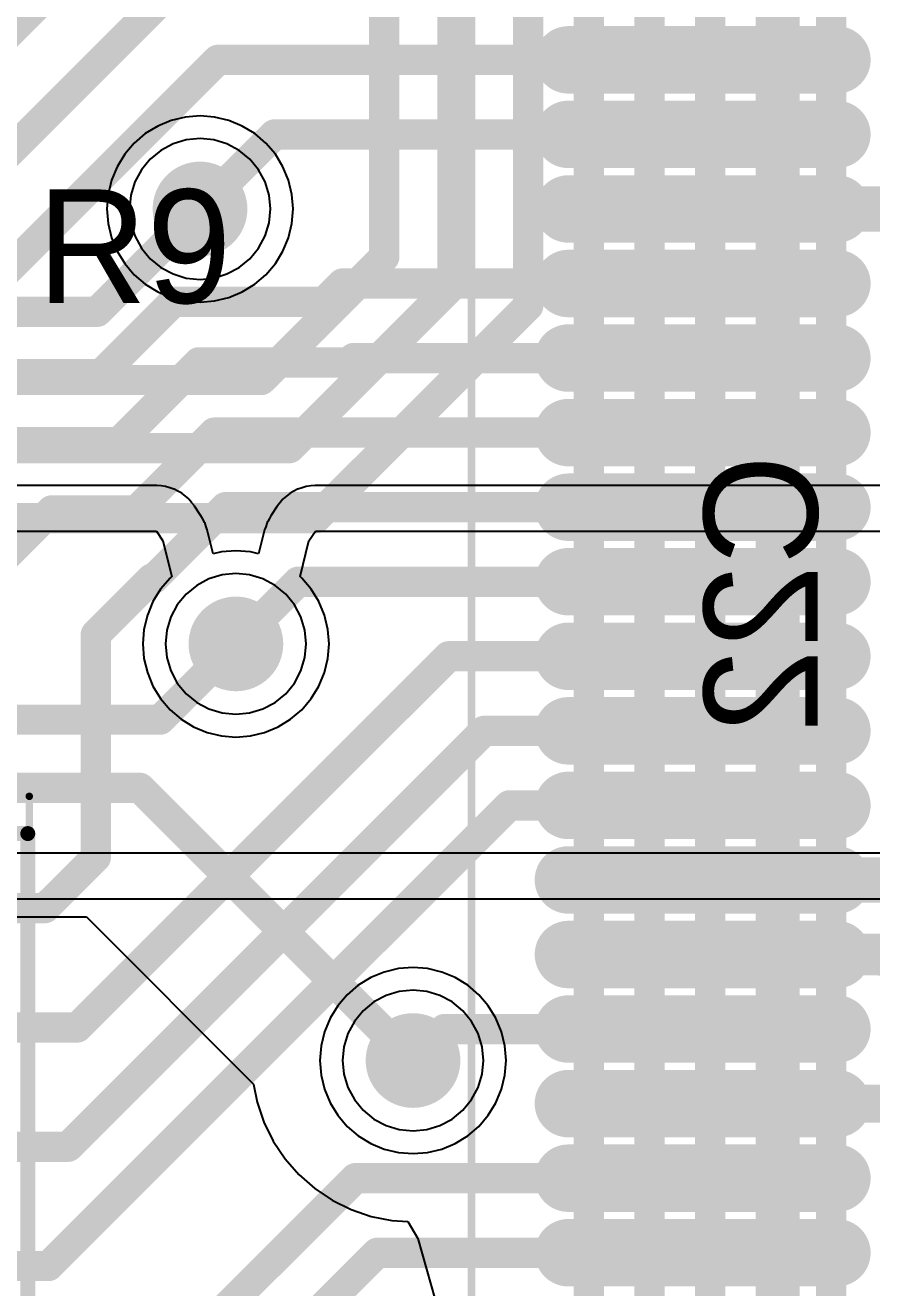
# Model space of a CAD drawing. Header units: millimetres. Extents: x 5.97 to 14.78, y 3.86 to 11.35.
# Drawn here: x 10.3439 to 10.5673, y 6.655 to 6.9883 of the extents above; entities that cross this region are included whole.
import ezdxf

# ---------------------------------------------------------------- set-up
doc = ezdxf.new("R2010")
doc.units = ezdxf.units.MM
doc.header["$MEASUREMENT"] = 0
for name, color, linetype in [('BottomLayer', 5, 'Continuous'), ('BottomOverlay', 54, 'Continuous'), ('Mechanical13', 56, 'Continuous'), ('Mechanical15', 56, 'Continuous'), ('MidLayer1', 16, 'Continuous'), ('MidLayer2', 76, 'Continuous'), ('MultiLayer', 9, 'Continuous'), ('TopLayer', 1, 'Continuous'), ('TopOverlay', 2, 'Continuous'), ('TopPaste', 8, 'Continuous'), ('TopSolder', 216, 'Continuous')]:
    doc.layers.add(name, color=color, linetype=linetype)

# ---------------------------------------------------------------- blocks, each defined once
blk = doc.blocks.new('TQG144_M_139')
at = {"layer": 'Mechanical13', "const_width": 0.00394}
blk.add_lwpolyline([(0.3937, 0.3937), (0.3937, -0.3937)], dxfattribs=at)
at = {"layer": 'Mechanical15', "const_width": 0.00197}
blk.add_lwpolyline([(0.47835, 0.47835), (0.47835, -0.47835)], dxfattribs=at)
at = {"layer": 'TopLayer', "const_width": 0.01181}
for points in [[(0.38189, 0.26575), (0.45276, 0.26575)], [(0.38189, 0.24606), (0.45276, 0.24606)], [(0.38189, 0.22638), (0.45276, 0.22638)], [(0.38189, 0.20669), (0.45276, 0.20669)], [(0.38189, 0.18701), (0.45276, 0.18701)], [(0.38189, 0.16732), (0.45276, 0.16732)], [(0.38189, 0.14764), (0.45276, 0.14764)], [(0.38189, 0.12795), (0.45276, 0.12795)], [(0.38189, 0.10827), (0.45276, 0.10827)], [(0.38189, 0.08858), (0.45276, 0.08858)], [(0.38189, 0.0689), (0.45276, 0.0689)], [(0.38189, 0.04921), (0.45276, 0.04921)], [(0.38189, 0.02953), (0.45276, 0.02953)], [(0.38189, 0.00984), (0.45276, 0.00984)], [(0.38189, -0.00984), (0.45276, -0.00984)], [(0.38189, -0.02953), (0.45276, -0.02953)], [(0.38189, -0.04921), (0.45276, -0.04921)]]:
    blk.add_lwpolyline(points, dxfattribs=at)
at = {"layer": 'TopLayer', "const_width": 0.00591}
for points in [[(0.37894, 0.26575, 1), (0.38484, 0.26575, 1)], [(0.4498, 0.26575, 1), (0.45571, 0.26575, 1)], [(0.37894, 0.24606, 1), (0.38484, 0.24606, 1)], [(0.4498, 0.24606, 1), (0.45571, 0.24606, 1)], [(0.37894, 0.22638, 1), (0.38484, 0.22638, 1)], [(0.4498, 0.22638, 1), (0.45571, 0.22638, 1)], [(0.37894, 0.20669, 1), (0.38484, 0.20669, 1)], [(0.4498, 0.20669, 1), (0.45571, 0.20669, 1)], [(0.37894, 0.18701, 1), (0.38484, 0.18701, 1)], [(0.4498, 0.18701, 1), (0.45571, 0.18701, 1)], [(0.37894, 0.16732, 1), (0.38484, 0.16732, 1)], [(0.4498, 0.16732, 1), (0.45571, 0.16732, 1)], [(0.37894, 0.14764, 1), (0.38484, 0.14764, 1)], [(0.4498, 0.14764, 1), (0.45571, 0.14764, 1)], [(0.37894, 0.12795, 1), (0.38484, 0.12795, 1)], [(0.4498, 0.12795, 1), (0.45571, 0.12795, 1)], [(0.37894, 0.10827, 1), (0.38484, 0.10827, 1)], [(0.4498, 0.10827, 1), (0.45571, 0.10827, 1)], [(0.37894, 0.08858, 1), (0.38484, 0.08858, 1)], [(0.4498, 0.08858, 1), (0.45571, 0.08858, 1)], [(0.37894, 0.0689, 1), (0.38484, 0.0689, 1)], [(0.4498, 0.0689, 1), (0.45571, 0.0689, 1)], [(0.37894, 0.04921, 1), (0.38484, 0.04921, 1)], [(0.4498, 0.04921, 1), (0.45571, 0.04921, 1)], [(0.37894, 0.02953, 1), (0.38484, 0.02953, 1)], [(0.4498, 0.02953, 1), (0.45571, 0.02953, 1)], [(0.37894, 0.00984, 1), (0.38484, 0.00984, 1)], [(0.4498, 0.00984, 1), (0.45571, 0.00984, 1)], [(0.37894, -0.00984, 1), (0.38484, -0.00984, 1)], [(0.4498, -0.00984, 1), (0.45571, -0.00984, 1)], [(0.37894, -0.02953, 1), (0.38484, -0.02953, 1)], [(0.4498, -0.02953, 1), (0.45571, -0.02953, 1)], [(0.37894, -0.04921, 1), (0.38484, -0.04921, 1)], [(0.4498, -0.04921, 1), (0.45571, -0.04921, 1)]]:
    blk.add_lwpolyline(points, format="xyb", close=True, dxfattribs=at)
at = {"layer": 'TopPaste', "const_width": 0.01781}
for points in [[(0.38189, 0.26575), (0.45276, 0.26575)], [(0.38189, 0.24606), (0.45276, 0.24606)], [(0.38189, 0.22638), (0.45276, 0.22638)], [(0.38189, 0.20669), (0.45276, 0.20669)], [(0.38189, 0.18701), (0.45276, 0.18701)], [(0.38189, 0.16732), (0.45276, 0.16732)], [(0.38189, 0.14764), (0.45276, 0.14764)], [(0.38189, 0.12795), (0.45276, 0.12795)], [(0.38189, 0.10827), (0.45276, 0.10827)], [(0.38189, 0.08858), (0.45276, 0.08858)], [(0.38189, 0.0689), (0.45276, 0.0689)], [(0.38189, 0.04921), (0.45276, 0.04921)], [(0.38189, 0.02953), (0.45276, 0.02953)], [(0.38189, 0.00984), (0.45276, 0.00984)], [(0.38189, -0.00984), (0.45276, -0.00984)], [(0.38189, -0.02953), (0.45276, -0.02953)], [(0.38189, -0.04921), (0.45276, -0.04921)]]:
    blk.add_lwpolyline(points, dxfattribs=at)
at = {"layer": 'TopPaste', "const_width": 0.00891}
for points in [[(0.37744, 0.26575, 1), (0.38634, 0.26575, 1)], [(0.4483, 0.26575, 1), (0.45721, 0.26575, 1)], [(0.37744, 0.24606, 1), (0.38634, 0.24606, 1)], [(0.4483, 0.24606, 1), (0.45721, 0.24606, 1)], [(0.37744, 0.22638, 1), (0.38634, 0.22638, 1)], [(0.4483, 0.22638, 1), (0.45721, 0.22638, 1)], [(0.37744, 0.20669, 1), (0.38634, 0.20669, 1)], [(0.4483, 0.20669, 1), (0.45721, 0.20669, 1)], [(0.37744, 0.18701, 1), (0.38634, 0.18701, 1)], [(0.4483, 0.18701, 1), (0.45721, 0.18701, 1)], [(0.37744, 0.16732, 1), (0.38634, 0.16732, 1)], [(0.4483, 0.16732, 1), (0.45721, 0.16732, 1)], [(0.37744, 0.14764, 1), (0.38634, 0.14764, 1)], [(0.4483, 0.14764, 1), (0.45721, 0.14764, 1)], [(0.37744, 0.12795, 1), (0.38634, 0.12795, 1)], [(0.4483, 0.12795, 1), (0.45721, 0.12795, 1)], [(0.37744, 0.10827, 1), (0.38634, 0.10827, 1)], [(0.4483, 0.10827, 1), (0.45721, 0.10827, 1)], [(0.37744, 0.08858, 1), (0.38634, 0.08858, 1)], [(0.4483, 0.08858, 1), (0.45721, 0.08858, 1)], [(0.37744, 0.0689, 1), (0.38634, 0.0689, 1)], [(0.4483, 0.0689, 1), (0.45721, 0.0689, 1)], [(0.37744, 0.04921, 1), (0.38634, 0.04921, 1)], [(0.4483, 0.04921, 1), (0.45721, 0.04921, 1)], [(0.37744, 0.02953, 1), (0.38634, 0.02953, 1)], [(0.4483, 0.02953, 1), (0.45721, 0.02953, 1)], [(0.37744, 0.00984, 1), (0.38634, 0.00984, 1)], [(0.4483, 0.00984, 1), (0.45721, 0.00984, 1)], [(0.37744, -0.00984, 1), (0.38634, -0.00984, 1)], [(0.4483, -0.00984, 1), (0.45721, -0.00984, 1)], [(0.37744, -0.02953, 1), (0.38634, -0.02953, 1)], [(0.4483, -0.02953, 1), (0.45721, -0.02953, 1)], [(0.37744, -0.04921, 1), (0.38634, -0.04921, 1)], [(0.4483, -0.04921, 1), (0.45721, -0.04921, 1)]]:
    blk.add_lwpolyline(points, format="xyb", close=True, dxfattribs=at)
at = {"layer": 'TopSolder', "const_width": 0.01681}
for points in [[(0.38189, 0.26575), (0.45276, 0.26575)], [(0.38189, 0.24606), (0.45276, 0.24606)], [(0.38189, 0.22638), (0.45276, 0.22638)], [(0.38189, 0.20669), (0.45276, 0.20669)], [(0.38189, 0.18701), (0.45276, 0.18701)], [(0.38189, 0.16732), (0.45276, 0.16732)], [(0.38189, 0.14764), (0.45276, 0.14764)], [(0.38189, 0.12795), (0.45276, 0.12795)], [(0.38189, 0.10827), (0.45276, 0.10827)], [(0.38189, 0.08858), (0.45276, 0.08858)], [(0.38189, 0.0689), (0.45276, 0.0689)], [(0.38189, 0.04921), (0.45276, 0.04921)], [(0.38189, 0.02953), (0.45276, 0.02953)], [(0.38189, 0.00984), (0.45276, 0.00984)], [(0.38189, -0.00984), (0.45276, -0.00984)], [(0.38189, -0.02953), (0.45276, -0.02953)], [(0.38189, -0.04921), (0.45276, -0.04921)]]:
    blk.add_lwpolyline(points, dxfattribs=at)
at = {"layer": 'TopSolder', "const_width": 0.00841}
for points in [[(0.37769, 0.26575, 1), (0.38609, 0.26575, 1)], [(0.44855, 0.26575, 1), (0.45696, 0.26575, 1)], [(0.37769, 0.24606, 1), (0.38609, 0.24606, 1)], [(0.44855, 0.24606, 1), (0.45696, 0.24606, 1)], [(0.37769, 0.22638, 1), (0.38609, 0.22638, 1)], [(0.44855, 0.22638, 1), (0.45696, 0.22638, 1)], [(0.37769, 0.20669, 1), (0.38609, 0.20669, 1)], [(0.44855, 0.20669, 1), (0.45696, 0.20669, 1)], [(0.37769, 0.18701, 1), (0.38609, 0.18701, 1)], [(0.44855, 0.18701, 1), (0.45696, 0.18701, 1)], [(0.37769, 0.16732, 1), (0.38609, 0.16732, 1)], [(0.44855, 0.16732, 1), (0.45696, 0.16732, 1)], [(0.37769, 0.14764, 1), (0.38609, 0.14764, 1)], [(0.44855, 0.14764, 1), (0.45696, 0.14764, 1)], [(0.37769, 0.12795, 1), (0.38609, 0.12795, 1)], [(0.44855, 0.12795, 1), (0.45696, 0.12795, 1)], [(0.37769, 0.10827, 1), (0.38609, 0.10827, 1)], [(0.44855, 0.10827, 1), (0.45696, 0.10827, 1)], [(0.37769, 0.08858, 1), (0.38609, 0.08858, 1)], [(0.44855, 0.08858, 1), (0.45696, 0.08858, 1)], [(0.37769, 0.0689, 1), (0.38609, 0.0689, 1)], [(0.44855, 0.0689, 1), (0.45696, 0.0689, 1)], [(0.37769, 0.04921, 1), (0.38609, 0.04921, 1)], [(0.44855, 0.04921, 1), (0.45696, 0.04921, 1)], [(0.37769, 0.02953, 1), (0.38609, 0.02953, 1)], [(0.44855, 0.02953, 1), (0.45696, 0.02953, 1)], [(0.37769, 0.00984, 1), (0.38609, 0.00984, 1)], [(0.44855, 0.00984, 1), (0.45696, 0.00984, 1)], [(0.37769, -0.00984, 1), (0.38609, -0.00984, 1)], [(0.44855, -0.00984, 1), (0.45696, -0.00984, 1)], [(0.37769, -0.02953, 1), (0.38609, -0.02953, 1)], [(0.44855, -0.02953, 1), (0.45696, -0.02953, 1)], [(0.37769, -0.04921, 1), (0.38609, -0.04921, 1)], [(0.44855, -0.04921, 1), (0.45696, -0.04921, 1)]]:
    blk.add_lwpolyline(points, format="xyb", close=True, dxfattribs=at)
blk = doc.blocks.new('0603R_8CV_157')
at = {"layer": 'Mechanical13', "const_width": 0.00394}
for points in [[(-0.03346, 0.12992), (-0.03346, 0.12303)], [(0.03346, 0.12992), (-0.03346, 0.12992)], [(0.03346, 0.12992), (0.03346, 0.12303)], [(-0.03346, 0.09744), (-0.03346, 0.09154)], [(0.03346, 0.09744), (0.03346, 0.09154)], [(-0.03346, 0.06594), (-0.03346, 0.06004)], [(0.03346, 0.06594), (0.03346, 0.06004)], [(-0.03346, 0.03445), (-0.03346, 0.02854)], [(0.03346, 0.03445), (0.03346, 0.02854)], [(-0.03346, 0.00295), (-0.03346, -0.00295)], [(0.03346, 0.00295), (0.03346, -0.00295)], [(-0.03346, -0.02854), (-0.03346, -0.03445)], [(0.03346, -0.02854), (0.03346, -0.03445)], [(-0.03346, -0.06004), (-0.03346, -0.06594)], [(0.03346, -0.06004), (0.03346, -0.06594)], [(-0.03346, -0.09154), (-0.03346, -0.09744)], [(0.03346, -0.09154), (0.03346, -0.09744)], [(-0.03346, -0.12303), (-0.03346, -0.12992)], [(0.03346, -0.12303), (0.03346, -0.12992)], [(0.03346, -0.12992), (-0.03346, -0.12992)]]:
    blk.add_lwpolyline(points, dxfattribs=at)
at = {"layer": 'Mechanical13', "const_width": 0.00197}
for points in [[(-0.03445, 0.12992, 1), (-0.03248, 0.12992, 1)], [(-0.03445, 0.12992, 1), (-0.03248, 0.12992, 1)], [(0.03248, 0.12992, 1), (0.03445, 0.12992, 1)], [(0.03248, 0.12992, 1), (0.03445, 0.12992, 1)], [(-0.03445, 0.12303, 1), (-0.03248, 0.12303, 1)], [(-0.03445, 0.12303, 1), (-0.03248, 0.12303, 1)], [(0.03248, 0.12303, 1), (0.03445, 0.12303, 1)], [(0.03248, 0.12303, 1), (0.03445, 0.12303, 1)], [(-0.03445, 0.09744, 1), (-0.03248, 0.09744, 1)], [(-0.03445, 0.09744, 1), (-0.03248, 0.09744, 1)], [(0.03248, 0.09744, 1), (0.03445, 0.09744, 1)], [(0.03248, 0.09744, 1), (0.03445, 0.09744, 1)], [(-0.03445, 0.09154, 1), (-0.03248, 0.09154, 1)], [(-0.03445, 0.09154, 1), (-0.03248, 0.09154, 1)], [(0.03248, 0.09154, 1), (0.03445, 0.09154, 1)], [(0.03248, 0.09154, 1), (0.03445, 0.09154, 1)], [(-0.03445, 0.06594, 1), (-0.03248, 0.06594, 1)], [(-0.03445, 0.06594, 1), (-0.03248, 0.06594, 1)], [(0.03248, 0.06594, 1), (0.03445, 0.06594, 1)], [(0.03248, 0.06594, 1), (0.03445, 0.06594, 1)], [(-0.03445, 0.06004, 1), (-0.03248, 0.06004, 1)], [(-0.03445, 0.06004, 1), (-0.03248, 0.06004, 1)], [(0.03248, 0.06004, 1), (0.03445, 0.06004, 1)], [(0.03248, 0.06004, 1), (0.03445, 0.06004, 1)], [(-0.03445, 0.03445, 1), (-0.03248, 0.03445, 1)], [(-0.03445, 0.03445, 1), (-0.03248, 0.03445, 1)], [(0.03248, 0.03445, 1), (0.03445, 0.03445, 1)], [(0.03248, 0.03445, 1), (0.03445, 0.03445, 1)], [(-0.03445, 0.02854, 1), (-0.03248, 0.02854, 1)], [(-0.03445, 0.02854, 1), (-0.03248, 0.02854, 1)], [(0.03248, 0.02854, 1), (0.03445, 0.02854, 1)], [(0.03248, 0.02854, 1), (0.03445, 0.02854, 1)], [(-0.03445, 0.00295, 1), (-0.03248, 0.00295, 1)], [(-0.03445, 0.00295, 1), (-0.03248, 0.00295, 1)], [(0.03248, 0.00295, 1), (0.03445, 0.00295, 1)], [(0.03248, 0.00295, 1), (0.03445, 0.00295, 1)], [(-0.03445, -0.00295, 1), (-0.03248, -0.00295, 1)], [(-0.03445, -0.00295, 1), (-0.03248, -0.00295, 1)], [(0.03248, -0.00295, 1), (0.03445, -0.00295, 1)], [(0.03248, -0.00295, 1), (0.03445, -0.00295, 1)], [(-0.03445, -0.02854, 1), (-0.03248, -0.02854, 1)], [(-0.03445, -0.02854, 1), (-0.03248, -0.02854, 1)], [(0.03248, -0.02854, 1), (0.03445, -0.02854, 1)], [(0.03248, -0.02854, 1), (0.03445, -0.02854, 1)], [(-0.03445, -0.03445, 1), (-0.03248, -0.03445, 1)], [(-0.03445, -0.03445, 1), (-0.03248, -0.03445, 1)], [(0.03248, -0.03445, 1), (0.03445, -0.03445, 1)], [(0.03248, -0.03445, 1), (0.03445, -0.03445, 1)], [(-0.03445, -0.06004, 1), (-0.03248, -0.06004, 1)], [(-0.03445, -0.06004, 1), (-0.03248, -0.06004, 1)], [(0.03248, -0.06004, 1), (0.03445, -0.06004, 1)], [(0.03248, -0.06004, 1), (0.03445, -0.06004, 1)], [(-0.03445, -0.06594, 1), (-0.03248, -0.06594, 1)], [(-0.03445, -0.06594, 1), (-0.03248, -0.06594, 1)], [(0.03248, -0.06594, 1), (0.03445, -0.06594, 1)], [(0.03248, -0.06594, 1), (0.03445, -0.06594, 1)], [(-0.03445, -0.09154, 1), (-0.03248, -0.09154, 1)], [(-0.03445, -0.09154, 1), (-0.03248, -0.09154, 1)], [(0.03248, -0.09154, 1), (0.03445, -0.09154, 1)], [(0.03248, -0.09154, 1), (0.03445, -0.09154, 1)], [(-0.03445, -0.09744, 1), (-0.03248, -0.09744, 1)], [(-0.03445, -0.09744, 1), (-0.03248, -0.09744, 1)], [(0.03248, -0.09744, 1), (0.03445, -0.09744, 1)], [(0.03248, -0.09744, 1), (0.03445, -0.09744, 1)], [(-0.03445, -0.12303, 1), (-0.03248, -0.12303, 1)], [(-0.03445, -0.12303, 1), (-0.03248, -0.12303, 1)], [(0.03248, -0.12303, 1), (0.03445, -0.12303, 1)], [(0.03248, -0.12303, 1), (0.03445, -0.12303, 1)], [(-0.03445, -0.12992, 1), (-0.03248, -0.12992, 1)], [(-0.03445, -0.12992, 1), (-0.03248, -0.12992, 1)], [(0.03248, -0.12992, 1), (0.03445, -0.12992, 1)], [(0.03248, -0.12992, 1), (0.03445, -0.12992, 1)]]:
    blk.add_lwpolyline(points, format="xyb", close=True, dxfattribs=at)
at = {"layer": 'Mechanical13', "const_width": 0.00394}
for points in [[(-0.03346, 0.12303, -1), (-0.03346, 0.09744)], [(0.03346, 0.09744, -1), (0.03346, 0.12303)], [(-0.03346, 0.09154, -1), (-0.03346, 0.06594)], [(0.03346, 0.06594, -1), (0.03346, 0.09154)], [(-0.03346, 0.06004, -1), (-0.03346, 0.03445)], [(0.03346, 0.03445, -1), (0.03346, 0.06004)], [(-0.03346, 0.02854, -1), (-0.03346, 0.00295)], [(0.03346, 0.00295, -1), (0.03346, 0.02854)], [(-0.03346, -0.00295, -1), (-0.03346, -0.02854)], [(0.03346, -0.02854, -1), (0.03346, -0.00295)], [(-0.03346, -0.03445, -1), (-0.03346, -0.06004)], [(0.03346, -0.06004, -1), (0.03346, -0.03445)], [(-0.03346, -0.06594, -1), (-0.03346, -0.09154)], [(0.03346, -0.09154, -1), (0.03346, -0.06594)], [(-0.03346, -0.09744, -1), (-0.03346, -0.12303)], [(0.03346, -0.12303, -1), (0.03346, -0.09744)]]:
    blk.add_lwpolyline(points, format="xyb", dxfattribs=at)
at = {"layer": 'Mechanical15'}
for points, const_width in [([(0.06339, 0.13976), (-0.06339, 0.13976)], 0.00197), ([(-0.06339, 0.13976), (-0.06339, -0.13976)], 0.00197), ([(0.06339, 0.13976), (0.06339, -0.13976)], 0.00197), ([(0, 0.01969), (0, -0.01969)], 0.00394), ([(0.01969, 0), (-0.01969, 0)], 0.00394), ([(0.06339, -0.13976), (-0.06339, -0.13976)], 0.00197)]:
    blk.add_lwpolyline(points, dxfattribs=dict(at, const_width=const_width))
for points, const_width in [([(-0.06388, 0.13976, 1), (-0.06289, 0.13976, 1)], 0.000984), ([(-0.06388, 0.13976, 1), (-0.06289, 0.13976, 1)], 0.000984), ([(0.06289, 0.13976, 1), (0.06388, 0.13976, 1)], 0.000984), ([(0.06289, 0.13976, 1), (0.06388, 0.13976, 1)], 0.000984), ([(-0.00098, 0.01969, 1), (0.00098, 0.01969, 1)], 0.00197), ([(-0.02067, 0, 1), (-0.0187, 0, 1)], 0.00197), ([(0.0187, 0, 1), (0.02067, 0, 1)], 0.00197), ([(-0.00098, -0.01969, 1), (0.00098, -0.01969, 1)], 0.00197), ([(-0.06388, -0.13976, 1), (-0.06289, -0.13976, 1)], 0.000984), ([(-0.06388, -0.13976, 1), (-0.06289, -0.13976, 1)], 0.000984), ([(0.06289, -0.13976, 1), (0.06388, -0.13976, 1)], 0.000984), ([(0.06289, -0.13976, 1), (0.06388, -0.13976, 1)], 0.000984)]:
    blk.add_lwpolyline(points, format="xyb", close=True, dxfattribs=dict(at, const_width=const_width))
at = {"layer": 'TopLayer'}
for points in [[(-0.0128, 0.09941), (-0.0128, 0.12106), (-0.05413, 0.09941), (-0.05413, 0.12106)], [(0.05413, 0.09941), (0.05413, 0.12106), (0.0128, 0.09941), (0.0128, 0.12106)], [(-0.0128, 0.06791), (-0.0128, 0.08957), (-0.05413, 0.06791), (-0.05413, 0.08957)], [(0.05413, 0.06791), (0.05413, 0.08957), (0.0128, 0.06791), (0.0128, 0.08957)], [(-0.0128, 0.03642), (-0.0128, 0.05807), (-0.05413, 0.03642), (-0.05413, 0.05807)], [(0.05413, 0.03642), (0.05413, 0.05807), (0.0128, 0.03642), (0.0128, 0.05807)], [(-0.0128, 0.00492), (-0.0128, 0.02657), (-0.05413, 0.00492), (-0.05413, 0.02657)], [(0.05413, 0.00492), (0.05413, 0.02657), (0.0128, 0.00492), (0.0128, 0.02657)], [(-0.0128, -0.02657), (-0.0128, -0.00492), (-0.05413, -0.02657), (-0.05413, -0.00492)], [(0.05413, -0.02657), (0.05413, -0.00492), (0.0128, -0.02657), (0.0128, -0.00492)], [(-0.0128, -0.05807), (-0.0128, -0.03642), (-0.05413, -0.05807), (-0.05413, -0.03642)], [(0.05413, -0.05807), (0.05413, -0.03642), (0.0128, -0.05807), (0.0128, -0.03642)], [(-0.0128, -0.08957), (-0.0128, -0.06791), (-0.05413, -0.08957), (-0.05413, -0.06791)], [(0.05413, -0.08957), (0.05413, -0.06791), (0.0128, -0.08957), (0.0128, -0.06791)], [(-0.0128, -0.12106), (-0.0128, -0.09941), (-0.05413, -0.12106), (-0.05413, -0.09941)], [(0.05413, -0.12106), (0.05413, -0.09941), (0.0128, -0.12106), (0.0128, -0.09941)]]:
    blk.add_solid(points, dxfattribs=at)
at = {"layer": 'TopOverlay', "const_width": 0.00394}
for points in [[(-0.06299, 0.12992), (-0.06299, -0.12992)], [(-0.03346, 0.12992), (-0.06299, 0.12992)], [(0.03346, 0.12992), (-0.03346, 0.12992)], [(0.06299, 0.12992), (0.03346, 0.12992)], [(0.06339, 0.12953), (0.06299, 0.12992)], [(0.06339, 0.12953), (0.06339, -0.12992)], [(-0.03346, -0.12992), (-0.06299, -0.12992)], [(0.03346, -0.12992), (-0.03346, -0.12992)], [(0.06339, -0.12992), (0.03346, -0.12992)]]:
    blk.add_lwpolyline(points, dxfattribs=at)
at = {"layer": 'TopOverlay', "const_width": 0.00197}
for points in [[(-0.06398, 0.12992, 1), (-0.06201, 0.12992, 1)], [(-0.06398, 0.12992, 1), (-0.06201, 0.12992, 1)], [(-0.03445, 0.12992, 1), (-0.03248, 0.12992, 1)], [(-0.03445, 0.12992, 1), (-0.03248, 0.12992, 1)], [(0.03248, 0.12992, 1), (0.03445, 0.12992, 1)], [(0.03248, 0.12992, 1), (0.03445, 0.12992, 1)], [(0.06201, 0.12992, 1), (0.06398, 0.12992, 1)], [(0.06201, 0.12992, 1), (0.06398, 0.12992, 1)], [(0.0624, 0.12953, 1), (0.06437, 0.12953, 1)], [(0.0624, 0.12953, 1), (0.06437, 0.12953, 1)], [(-0.06398, -0.12992, 1), (-0.06201, -0.12992, 1)], [(-0.06398, -0.12992, 1), (-0.06201, -0.12992, 1)], [(-0.03445, -0.12992, 1), (-0.03248, -0.12992, 1)], [(-0.03445, -0.12992, 1), (-0.03248, -0.12992, 1)], [(0.03248, -0.12992, 1), (0.03445, -0.12992, 1)], [(0.03248, -0.12992, 1), (0.03445, -0.12992, 1)], [(0.0624, -0.12992, 1), (0.06437, -0.12992, 1)], [(0.0624, -0.12992, 1), (0.06437, -0.12992, 1)]]:
    blk.add_lwpolyline(points, format="xyb", close=True, dxfattribs=at)
at = {"layer": 'TopPaste'}
for points in [[(-0.0098, 0.09641), (-0.0098, 0.12406), (-0.05713, 0.09641), (-0.05713, 0.12406)], [(0.05713, 0.09641), (0.05713, 0.12406), (0.0098, 0.09641), (0.0098, 0.12406)], [(-0.0098, 0.06491), (-0.0098, 0.09257), (-0.05713, 0.06491), (-0.05713, 0.09257)], [(0.05713, 0.06491), (0.05713, 0.09257), (0.0098, 0.06491), (0.0098, 0.09257)], [(-0.0098, 0.03342), (-0.0098, 0.06107), (-0.05713, 0.03342), (-0.05713, 0.06107)], [(0.05713, 0.03342), (0.05713, 0.06107), (0.0098, 0.03342), (0.0098, 0.06107)], [(-0.0098, 0.00192), (-0.0098, 0.02957), (-0.05713, 0.00192), (-0.05713, 0.02957)], [(0.05713, 0.00192), (0.05713, 0.02957), (0.0098, 0.00192), (0.0098, 0.02957)], [(-0.0098, -0.02957), (-0.0098, -0.00192), (-0.05713, -0.02957), (-0.05713, -0.00192)], [(0.05713, -0.02957), (0.05713, -0.00192), (0.0098, -0.02957), (0.0098, -0.00192)], [(-0.0098, -0.06107), (-0.0098, -0.03342), (-0.05713, -0.06107), (-0.05713, -0.03342)], [(0.05713, -0.06107), (0.05713, -0.03342), (0.0098, -0.06107), (0.0098, -0.03342)], [(-0.0098, -0.09257), (-0.0098, -0.06491), (-0.05713, -0.09257), (-0.05713, -0.06491)], [(0.05713, -0.09257), (0.05713, -0.06491), (0.0098, -0.09257), (0.0098, -0.06491)], [(-0.0098, -0.12406), (-0.0098, -0.09641), (-0.05713, -0.12406), (-0.05713, -0.09641)], [(0.05713, -0.12406), (0.05713, -0.09641), (0.0098, -0.12406), (0.0098, -0.09641)]]:
    blk.add_solid(points, dxfattribs=at)
at = {"layer": 'TopSolder'}
for points in [[(-0.0103, 0.09691), (-0.0103, 0.12356), (-0.05663, 0.09691), (-0.05663, 0.12356)], [(0.05663, 0.09691), (0.05663, 0.12356), (0.0103, 0.09691), (0.0103, 0.12356)], [(-0.0103, 0.06541), (-0.0103, 0.09207), (-0.05663, 0.06541), (-0.05663, 0.09207)], [(0.05663, 0.06541), (0.05663, 0.09207), (0.0103, 0.06541), (0.0103, 0.09207)], [(-0.0103, 0.03392), (-0.0103, 0.06057), (-0.05663, 0.03392), (-0.05663, 0.06057)], [(0.05663, 0.03392), (0.05663, 0.06057), (0.0103, 0.03392), (0.0103, 0.06057)], [(-0.0103, 0.00242), (-0.0103, 0.02907), (-0.05663, 0.00242), (-0.05663, 0.02907)], [(0.05663, 0.00242), (0.05663, 0.02907), (0.0103, 0.00242), (0.0103, 0.02907)], [(-0.0103, -0.02907), (-0.0103, -0.00242), (-0.05663, -0.02907), (-0.05663, -0.00242)], [(0.05663, -0.02907), (0.05663, -0.00242), (0.0103, -0.02907), (0.0103, -0.00242)], [(-0.0103, -0.06057), (-0.0103, -0.03392), (-0.05663, -0.06057), (-0.05663, -0.03392)], [(0.05663, -0.06057), (0.05663, -0.03392), (0.0103, -0.06057), (0.0103, -0.03392)], [(-0.0103, -0.09207), (-0.0103, -0.06541), (-0.05663, -0.09207), (-0.05663, -0.06541)], [(0.05663, -0.09207), (0.05663, -0.06541), (0.0103, -0.09207), (0.0103, -0.06541)], [(-0.0103, -0.12356), (-0.0103, -0.09691), (-0.05663, -0.12356), (-0.05663, -0.09691)], [(0.05663, -0.12356), (0.05663, -0.09691), (0.0103, -0.12356), (0.0103, -0.09691)]]:
    blk.add_solid(points, dxfattribs=at)

msp = doc.modelspace()

# ---------------------------------------------------------------- linework, layer by layer
at = {"layer": 'BottomLayer'}
for p, q in [((10.19296, 6.75293), (10.36, 6.75293)), ((10.36, 6.75293), (10.40412, 6.7088)), ((10.40412, 6.7088), (10.40508, 6.70398)), ((10.40508, 6.70398), (10.40687, 6.6987)), ((10.40687, 6.6987), (10.40934, 6.6937)), ((10.40934, 6.6937), (10.41243, 6.68907)), ((10.41243, 6.68907), (10.4161, 6.68488)), ((10.4161, 6.68488), (10.42029, 6.68121)), ((10.42029, 6.68121), (10.42492, 6.67811)), ((10.42492, 6.67811), (10.42992, 6.67565)), ((10.42992, 6.67565), (10.4352, 6.67386)), ((10.4352, 6.67386), (10.44066, 6.67277)), ((10.44066, 6.67277), (10.44481, 6.6725)), ((10.44481, 6.6725), (10.44747, 6.66799)), ((10.44747, 6.66799), (10.45317, 6.64781))]:
    msp.add_line(p, q, dxfattribs=at)
at = {"layer": 'BottomLayer', "const_width": 0.008}
for points in [[(10.54063, 6.6192), (10.54063, 7.67813)], [(10.55663, 6.61257), (10.55663, 7.67151)], [(10.52463, 6.62582), (10.52463, 7.5841)], [(10.50863, 6.63245), (10.50863, 7.57747)], [(10.49263, 6.63908), (10.49263, 7.57085)], [(10.47663, 6.91424), (10.47663, 7.56422)], [(10.45663, 6.91969), (10.45663, 7.56159)], [(10.43863, 6.92715), (10.43863, 7.55488)], [(10.36284, 6.91268), (10.39, 6.93984)], [(10.40616, 6.89468), (10.43863, 6.92715)], [(10.41362, 6.87668), (10.45663, 6.91969)], [(10.42061, 6.85822), (10.47663, 6.91424)], [(10.21732, 6.91268), (10.36284, 6.91268)], [(10.18696, 6.89468), (10.40616, 6.89468)], [(10.18744, 6.87668), (10.41362, 6.87668)], [(10.15322, 6.85822), (10.42061, 6.85822)], [(10.37947, 6.805), (10.39823, 6.82376)], [(10.09894, 6.805), (10.37947, 6.805)], [(10.10357, 6.787), (10.37411, 6.787)], [(10.37411, 6.787), (10.44611, 6.715)], [(10.44611, 6.715), (10.44622, 6.715)]]:
    msp.add_lwpolyline(points, dxfattribs=at)
at = {"layer": 'BottomLayer'}
for points, const_width in [([(10.38375, 6.93984, 1), (10.39625, 6.93984, 1)], 0.0125), ([(10.388, 6.93984, 1), (10.392, 6.93984, 1)], 0.004), ([(10.43663, 6.92715, 1), (10.44063, 6.92715, 1)], 0.004), ([(10.43663, 6.92715, 1), (10.44063, 6.92715, 1)], 0.004), ([(10.45463, 6.91969, 1), (10.45863, 6.91969, 1)], 0.004), ([(10.45463, 6.91969, 1), (10.45863, 6.91969, 1)], 0.004), ([(10.47463, 6.91424, 1), (10.47863, 6.91424, 1)], 0.004), ([(10.47463, 6.91424, 1), (10.47863, 6.91424, 1)], 0.004), ([(10.36084, 6.91268, 1), (10.36484, 6.91268, 1)], 0.004), ([(10.36084, 6.91268, 1), (10.36484, 6.91268, 1)], 0.004), ([(10.40416, 6.89468, 1), (10.40816, 6.89468, 1)], 0.004), ([(10.40416, 6.89468, 1), (10.40816, 6.89468, 1)], 0.004), ([(10.41162, 6.87668, 1), (10.41562, 6.87668, 1)], 0.004), ([(10.41162, 6.87668, 1), (10.41562, 6.87668, 1)], 0.004), ([(10.41861, 6.85822, 1), (10.42261, 6.85822, 1)], 0.004), ([(10.41861, 6.85822, 1), (10.42261, 6.85822, 1)], 0.004), ([(10.39322, 6.825, 1), (10.40572, 6.825, 1)], 0.0125), ([(10.39623, 6.82376, 1), (10.40023, 6.82376, 1)], 0.004), ([(10.37747, 6.805, 1), (10.38147, 6.805, 1)], 0.004), ([(10.37747, 6.805, 1), (10.38147, 6.805, 1)], 0.004), ([(10.37211, 6.787, 1), (10.37611, 6.787, 1)], 0.004), ([(10.37211, 6.787, 1), (10.37611, 6.787, 1)], 0.004), ([(10.43997, 6.715, 1), (10.45247, 6.715, 1)], 0.0125), ([(10.44411, 6.715, 1), (10.44811, 6.715, 1)], 0.004), ([(10.44411, 6.715, 1), (10.44811, 6.715, 1)], 0.004), ([(10.44422, 6.715, 1), (10.44822, 6.715, 1)], 0.004)]:
    msp.add_lwpolyline(points, format="xyb", close=True, dxfattribs=dict(at, const_width=const_width))
at = {"layer": 'MidLayer1'}
for p, q in [((10.38289, 6.95702), (10.37967, 6.9553)), ((10.38637, 6.95807), (10.38289, 6.95702)), ((10.39, 6.95843), (10.38637, 6.95807)), ((10.39363, 6.95807), (10.39, 6.95843)), ((10.39711, 6.95702), (10.39363, 6.95807)), ((10.40033, 6.9553), (10.39711, 6.95702)), ((10.37967, 6.9553), (10.37686, 6.95299)), ((10.40314, 6.95299), (10.40033, 6.9553)), ((10.37454, 6.95017), (10.37283, 6.94696)), ((10.37686, 6.95299), (10.37454, 6.95017)), ((10.40546, 6.95017), (10.40314, 6.95299)), ((10.40717, 6.94696), (10.40546, 6.95017)), ((10.37283, 6.94696), (10.37177, 6.94347)), ((10.40823, 6.94347), (10.40717, 6.94696)), ((10.37177, 6.94347), (10.37141, 6.93984)), ((10.40859, 6.93984), (10.40823, 6.94347)), ((10.37141, 6.93984), (10.37177, 6.93622)), ((10.40823, 6.93622), (10.40859, 6.93984)), ((10.37177, 6.93622), (10.37283, 6.93273)), ((10.40717, 6.93273), (10.40823, 6.93622)), ((10.37283, 6.93273), (10.37454, 6.92951)), ((10.40546, 6.92951), (10.40717, 6.93273)), ((10.37454, 6.92951), (10.37686, 6.9267)), ((10.40314, 6.9267), (10.40546, 6.92951)), ((10.37686, 6.9267), (10.37967, 6.92439)), ((10.37967, 6.92439), (10.38289, 6.92267)), ((10.39711, 6.92267), (10.40033, 6.92439)), ((10.40033, 6.92439), (10.40314, 6.9267)), ((10.38289, 6.92267), (10.38637, 6.92161)), ((10.38637, 6.92161), (10.39, 6.92125)), ((10.39, 6.92125), (10.39363, 6.92161)), ((10.39363, 6.92161), (10.39711, 6.92267)), ((10.39947, 6.84359), (10.39584, 6.84323)), ((10.4031, 6.84323), (10.39947, 6.84359)), ((10.38914, 6.84046), (10.38633, 6.83814)), ((10.39236, 6.84217), (10.38914, 6.84046)), ((10.39584, 6.84323), (10.39236, 6.84217)), ((10.40658, 6.84217), (10.4031, 6.84323)), ((10.4098, 6.84046), (10.40658, 6.84217)), ((10.41262, 6.83814), (10.4098, 6.84046)), ((10.38633, 6.83814), (10.38401, 6.83533)), ((10.41493, 6.83533), (10.41262, 6.83814)), ((10.38401, 6.83533), (10.3823, 6.83211)), ((10.41665, 6.83211), (10.41493, 6.83533)), ((10.3823, 6.83211), (10.38124, 6.82863)), ((10.4177, 6.82863), (10.41665, 6.83211)), ((10.38124, 6.82863), (10.38088, 6.825)), ((10.41806, 6.825), (10.4177, 6.82863)), ((10.38088, 6.825), (10.38124, 6.82137)), ((10.4177, 6.82137), (10.41806, 6.825)), ((10.38124, 6.82137), (10.3823, 6.81789)), ((10.41665, 6.81789), (10.4177, 6.82137)), ((10.3823, 6.81789), (10.38401, 6.81467)), ((10.41493, 6.81467), (10.41665, 6.81789)), ((10.38401, 6.81467), (10.38633, 6.81186)), ((10.41262, 6.81186), (10.41493, 6.81467)), ((10.38633, 6.81186), (10.38914, 6.80954)), ((10.4098, 6.80954), (10.41262, 6.81186)), ((10.38914, 6.80954), (10.39236, 6.80783)), ((10.39236, 6.80783), (10.39584, 6.80677)), ((10.39584, 6.80677), (10.39947, 6.80641)), ((10.39947, 6.80641), (10.4031, 6.80677)), ((10.4031, 6.80677), (10.40658, 6.80783)), ((10.40658, 6.80783), (10.4098, 6.80954)), ((10.44622, 6.73359), (10.44259, 6.73323)), ((10.44985, 6.73323), (10.44622, 6.73359)), ((10.43589, 6.73046), (10.43308, 6.72814)), ((10.43911, 6.73217), (10.43589, 6.73046)), ((10.44259, 6.73323), (10.43911, 6.73217)), ((10.45333, 6.73217), (10.44985, 6.73323)), ((10.45655, 6.73046), (10.45333, 6.73217)), ((10.45937, 6.72814), (10.45655, 6.73046)), ((10.43308, 6.72814), (10.43076, 6.72533)), ((10.46168, 6.72533), (10.45937, 6.72814)), ((10.43076, 6.72533), (10.42905, 6.72211)), ((10.46339, 6.72211), (10.46168, 6.72533)), ((10.42905, 6.72211), (10.42799, 6.71863)), ((10.46445, 6.71863), (10.46339, 6.72211)), ((10.42799, 6.71863), (10.42763, 6.715)), ((10.46481, 6.715), (10.46445, 6.71863)), ((10.42763, 6.715), (10.42799, 6.71137)), ((10.46445, 6.71137), (10.46481, 6.715)), ((10.42799, 6.71137), (10.42905, 6.70789)), ((10.46339, 6.70789), (10.46445, 6.71137)), ((10.42905, 6.70789), (10.43076, 6.70467)), ((10.46168, 6.70467), (10.46339, 6.70789)), ((10.43076, 6.70467), (10.43308, 6.70186)), ((10.45937, 6.70186), (10.46168, 6.70467)), ((10.43308, 6.70186), (10.43589, 6.69954)), ((10.45655, 6.69954), (10.45937, 6.70186)), ((10.43589, 6.69954), (10.43911, 6.69783)), ((10.43911, 6.69783), (10.44259, 6.69677)), ((10.44259, 6.69677), (10.44622, 6.69641)), ((10.44622, 6.69641), (10.44985, 6.69677)), ((10.44985, 6.69677), (10.45333, 6.69783)), ((10.45333, 6.69783), (10.45655, 6.69954))]:
    msp.add_line(p, q, dxfattribs=at)
at = {"layer": 'MidLayer1', "const_width": 0.0125}
for points in [[(10.38375, 6.93984, 1), (10.39625, 6.93984, 1)], [(10.39322, 6.825, 1), (10.40572, 6.825, 1)], [(10.43997, 6.715, 1), (10.45247, 6.715, 1)]]:
    msp.add_lwpolyline(points, format="xyb", close=True, dxfattribs=at)
at = {"layer": 'MidLayer2'}
for p, q in [((10.38616, 6.96412), (10.38241, 6.96322)), ((10.39, 6.96442), (10.38616, 6.96412)), ((10.39384, 6.96412), (10.39, 6.96442)), ((10.39759, 6.96322), (10.39384, 6.96412)), ((10.37884, 6.96174), (10.37555, 6.95972)), ((10.38241, 6.96322), (10.37884, 6.96174)), ((10.40116, 6.96174), (10.39759, 6.96322)), ((10.40445, 6.95972), (10.40116, 6.96174)), ((10.37262, 6.95722), (10.37012, 6.95429)), ((10.37555, 6.95972), (10.37262, 6.95722)), ((10.40738, 6.95722), (10.40445, 6.95972)), ((10.40988, 6.95429), (10.40738, 6.95722)), ((10.37012, 6.95429), (10.3681, 6.951)), ((10.4119, 6.951), (10.40988, 6.95429)), ((10.3681, 6.951), (10.36663, 6.94744)), ((10.41337, 6.94744), (10.4119, 6.951)), ((10.36663, 6.94744), (10.36573, 6.94369)), ((10.41427, 6.94369), (10.41337, 6.94744)), ((10.36573, 6.94369), (10.36542, 6.93984)), ((10.41458, 6.93984), (10.41427, 6.94369)), ((10.36542, 6.93984), (10.36573, 6.936)), ((10.41427, 6.936), (10.41458, 6.93984)), ((10.36573, 6.936), (10.36663, 6.93225)), ((10.41337, 6.93225), (10.41427, 6.936)), ((10.36663, 6.93225), (10.3681, 6.92869)), ((10.4119, 6.92869), (10.41337, 6.93225)), ((10.3681, 6.92869), (10.37012, 6.9254)), ((10.40988, 6.9254), (10.4119, 6.92869)), ((10.37012, 6.9254), (10.37262, 6.92246)), ((10.40738, 6.92246), (10.40988, 6.9254)), ((10.37262, 6.92246), (10.37555, 6.91996)), ((10.40445, 6.91996), (10.40738, 6.92246)), ((10.37555, 6.91996), (10.37884, 6.91795)), ((10.37884, 6.91795), (10.38241, 6.91647)), ((10.39759, 6.91647), (10.40116, 6.91795)), ((10.40116, 6.91795), (10.40445, 6.91996)), ((10.38241, 6.91647), (10.38616, 6.91557)), ((10.38616, 6.91557), (10.39, 6.91527)), ((10.39, 6.91527), (10.39384, 6.91557)), ((10.39384, 6.91557), (10.39759, 6.91647)), ((10.3785, 6.86682), (10.19161, 6.86682)), ((10.37853, 6.86681), (10.3785, 6.86682)), ((10.37856, 6.86682), (10.37853, 6.86681)), ((10.37971, 6.8667), (10.37856, 6.86682)), ((10.42038, 6.86682), (10.41924, 6.8667)), ((10.42041, 6.86681), (10.42038, 6.86682)), ((10.42044, 6.86682), (10.42041, 6.86681)), ((10.58727, 6.86682), (10.42044, 6.86682)), ((10.38085, 6.86658), (10.37971, 6.8667)), ((10.38088, 6.86658), (10.38085, 6.86658)), ((10.38091, 6.86657), (10.38088, 6.86658)), ((10.38202, 6.86623), (10.38091, 6.86657)), ((10.38311, 6.8659), (10.38202, 6.86623)), ((10.38314, 6.86588), (10.38311, 6.8659)), ((10.38317, 6.86588), (10.38314, 6.86588)), ((10.38418, 6.86533), (10.38317, 6.86588)), ((10.3852, 6.86478), (10.38418, 6.86533)), ((10.38522, 6.86477), (10.3852, 6.86478)), ((10.38525, 6.86475), (10.38522, 6.86477)), ((10.38613, 6.86402), (10.38525, 6.86475)), ((10.38702, 6.86328), (10.38613, 6.86402)), ((10.4128, 6.86401), (10.41192, 6.86328)), ((10.4137, 6.86475), (10.4128, 6.86401)), ((10.41372, 6.86477), (10.4137, 6.86475)), ((10.41375, 6.86478), (10.41372, 6.86477)), ((10.41476, 6.86533), (10.41375, 6.86478)), ((10.41577, 6.86588), (10.41476, 6.86533)), ((10.4158, 6.86588), (10.41577, 6.86588)), ((10.41583, 6.8659), (10.4158, 6.86588)), ((10.41693, 6.86623), (10.41583, 6.8659)), ((10.41803, 6.86657), (10.41693, 6.86623)), ((10.41806, 6.86658), (10.41803, 6.86657)), ((10.41809, 6.86658), (10.41806, 6.86658)), ((10.41924, 6.8667), (10.41809, 6.86658)), ((10.38704, 6.86326), (10.38702, 6.86328)), ((10.38707, 6.86324), (10.38704, 6.86326)), ((10.38779, 6.86235), (10.38707, 6.86324)), ((10.38852, 6.86146), (10.38779, 6.86235)), ((10.38854, 6.86143), (10.38852, 6.86146)), ((10.38856, 6.86141), (10.38854, 6.86143)), ((10.39024, 6.85886), (10.38856, 6.86141)), ((10.41039, 6.86141), (10.4087, 6.85886)), ((10.4104, 6.86143), (10.41039, 6.86141)), ((10.41042, 6.86146), (10.4104, 6.86143)), ((10.41115, 6.86234), (10.41042, 6.86146)), ((10.41188, 6.86324), (10.41115, 6.86234)), ((10.4119, 6.86326), (10.41188, 6.86324)), ((10.41192, 6.86328), (10.4119, 6.86326)), ((10.39064, 6.8581), (10.39024, 6.85886)), ((10.39108, 6.85736), (10.39064, 6.8581)), ((10.39119, 6.85706), (10.39108, 6.85736)), ((10.39134, 6.85677), (10.39119, 6.85706)), ((10.39159, 6.85595), (10.39134, 6.85677)), ((10.4076, 6.85677), (10.40735, 6.85595)), ((10.40775, 6.85706), (10.4076, 6.85677)), ((10.40786, 6.85736), (10.40775, 6.85706)), ((10.4083, 6.8581), (10.40786, 6.85736)), ((10.4087, 6.85886), (10.4083, 6.8581)), ((10.17634, 6.85476), (10.3785, 6.85476)), ((10.3785, 6.85476), (10.38018, 6.85221)), ((10.39188, 6.85513), (10.39159, 6.85595)), ((10.39347, 6.84876), (10.39188, 6.85513)), ((10.40706, 6.85513), (10.40547, 6.84876)), ((10.40735, 6.85595), (10.40706, 6.85513)), ((10.41876, 6.85221), (10.42044, 6.85476)), ((10.42044, 6.85476), (11.08472, 6.85476)), ((10.38018, 6.85221), (10.38254, 6.84276)), ((10.4164, 6.84276), (10.41876, 6.85221)), ((10.39563, 6.84927), (10.39347, 6.84876)), ((10.39947, 6.84958), (10.39563, 6.84927)), ((10.40332, 6.84927), (10.39947, 6.84958)), ((10.40547, 6.84876), (10.40332, 6.84927)), ((10.38209, 6.84238), (10.37959, 6.83945)), ((10.38254, 6.84276), (10.38209, 6.84238)), ((10.41685, 6.84238), (10.4164, 6.84276)), ((10.41935, 6.83945), (10.41685, 6.84238)), ((10.37959, 6.83945), (10.37757, 6.83616)), ((10.42137, 6.83616), (10.41935, 6.83945)), ((10.37757, 6.83616), (10.3761, 6.83259)), ((10.42284, 6.83259), (10.42137, 6.83616)), ((10.3761, 6.83259), (10.3752, 6.82884)), ((10.42374, 6.82884), (10.42284, 6.83259)), ((10.3752, 6.82884), (10.37489, 6.825)), ((10.42405, 6.825), (10.42374, 6.82884)), ((10.37489, 6.825), (10.3752, 6.82116)), ((10.42374, 6.82116), (10.42405, 6.825)), ((10.3752, 6.82116), (10.3761, 6.81741)), ((10.42284, 6.81741), (10.42374, 6.82116)), ((10.3761, 6.81741), (10.37757, 6.81384)), ((10.42137, 6.81384), (10.42284, 6.81741)), ((10.37757, 6.81384), (10.37959, 6.81055)), ((10.41935, 6.81055), (10.42137, 6.81384)), ((10.37959, 6.81055), (10.38209, 6.80762)), ((10.41685, 6.80762), (10.41935, 6.81055)), ((10.38209, 6.80762), (10.38503, 6.80512)), ((10.41392, 6.80512), (10.41685, 6.80762)), ((10.38503, 6.80512), (10.38831, 6.8031)), ((10.41063, 6.8031), (10.41392, 6.80512)), ((10.38831, 6.8031), (10.39188, 6.80163)), ((10.39188, 6.80163), (10.39563, 6.80073)), ((10.39563, 6.80073), (10.39947, 6.80042)), ((10.39947, 6.80042), (10.40332, 6.80073)), ((10.40332, 6.80073), (10.40706, 6.80163)), ((10.40706, 6.80163), (10.41063, 6.8031)), ((10.59595, 6.76976), (10.17012, 6.76976)), ((10.17757, 6.7577), (10.59595, 6.7577)), ((10.43506, 6.7369), (10.43178, 6.73488)), ((10.43863, 6.73837), (10.43506, 6.7369)), ((10.44238, 6.73927), (10.43863, 6.73837)), ((10.44622, 6.73958), (10.44238, 6.73927)), ((10.45006, 6.73927), (10.44622, 6.73958)), ((10.45381, 6.73837), (10.45006, 6.73927)), ((10.45738, 6.7369), (10.45381, 6.73837)), ((10.46067, 6.73488), (10.45738, 6.7369)), ((10.43178, 6.73488), (10.42884, 6.73238)), ((10.4636, 6.73238), (10.46067, 6.73488)), ((10.42884, 6.73238), (10.42634, 6.72945)), ((10.4661, 6.72945), (10.4636, 6.73238)), ((10.42634, 6.72945), (10.42432, 6.72616)), ((10.46812, 6.72616), (10.4661, 6.72945)), ((10.42432, 6.72616), (10.42285, 6.72259)), ((10.46959, 6.72259), (10.46812, 6.72616)), ((10.42285, 6.72259), (10.42195, 6.71884)), ((10.47049, 6.71884), (10.46959, 6.72259)), ((10.42195, 6.71884), (10.42164, 6.715)), ((10.4708, 6.715), (10.47049, 6.71884)), ((10.42164, 6.715), (10.42195, 6.71116)), ((10.47049, 6.71116), (10.4708, 6.715)), ((10.42195, 6.71116), (10.42285, 6.70741)), ((10.46959, 6.70741), (10.47049, 6.71116)), ((10.42285, 6.70741), (10.42432, 6.70384)), ((10.46812, 6.70384), (10.46959, 6.70741)), ((10.42432, 6.70384), (10.42634, 6.70055)), ((10.4661, 6.70055), (10.46812, 6.70384)), ((10.42634, 6.70055), (10.42884, 6.69762)), ((10.4636, 6.69762), (10.4661, 6.70055)), ((10.42884, 6.69762), (10.43178, 6.69512)), ((10.46067, 6.69512), (10.4636, 6.69762)), ((10.43178, 6.69512), (10.43506, 6.6931)), ((10.45738, 6.6931), (10.46067, 6.69512)), ((10.43506, 6.6931), (10.43863, 6.69163)), ((10.43863, 6.69163), (10.44238, 6.69073)), ((10.44238, 6.69073), (10.44622, 6.69042)), ((10.44622, 6.69042), (10.45006, 6.69073)), ((10.45006, 6.69073), (10.45381, 6.69163)), ((10.45381, 6.69163), (10.45738, 6.6931))]:
    msp.add_line(p, q, dxfattribs=at)
at = {"layer": 'MidLayer2', "const_width": 0.0125}
for points in [[(10.38375, 6.93984, 1), (10.39625, 6.93984, 1)], [(10.39322, 6.825, 1), (10.40572, 6.825, 1)], [(10.43997, 6.715, 1), (10.45247, 6.715, 1)]]:
    msp.add_lwpolyline(points, format="xyb", close=True, dxfattribs=at)
at = {"layer": 'MultiLayer', "const_width": 0.0125}
for points in [[(10.38375, 6.93984, 1), (10.39625, 6.93984, 1)], [(10.39322, 6.825, 1), (10.40572, 6.825, 1)], [(10.43997, 6.715, 1), (10.45247, 6.715, 1)]]:
    msp.add_lwpolyline(points, format="xyb", close=True, dxfattribs=at)
at = {"layer": 'TopLayer'}
for points, const_width in [([(10.33065, 6.97724), (10.35675, 7.00334)], 0.008), ([(10.33065, 6.94575), (10.3838, 6.9989)], 0.008), ([(10.32976, 6.91425), (10.39472, 6.97921)], 0.008), ([(10.39472, 6.97921), (10.52268, 6.97921)], 0.008), ([(10.39, 6.93984), (10.40969, 6.95953)], 0.008), ([(10.40969, 6.95953), (10.52268, 6.95953)], 0.008), ([(10.52268, 6.93984), (10.5694, 6.93984)], 0.012), ([(10.5694, 6.93984), (10.58612, 6.93984)], 0.012), ([(10.42278, 6.91534), (10.42759, 6.92016)], 0.008), ([(10.42759, 6.92016), (10.52268, 6.92016)], 0.008), ([(10.36395, 6.89625), (10.38304, 6.91534)], 0.008), ([(10.38304, 6.91534), (10.42278, 6.91534)], 0.008), ([(10.4294, 6.89934), (10.43053, 6.90047)], 0.008), ([(10.43053, 6.90047), (10.52268, 6.90047)], 0.008), ([(10.33191, 6.89625), (10.36395, 6.89625)], 0.008), ([(10.36858, 6.87825), (10.38967, 6.89934)], 0.008), ([(10.38967, 6.89934), (10.4294, 6.89934)], 0.008), ([(10.3732, 6.86025), (10.39374, 6.88079)], 0.008), ([(10.39374, 6.88079), (10.52268, 6.88079)], 0.008), ([(10.33936, 6.87825), (10.36858, 6.87825)], 0.008), ([(10.31038, 6.81976), (10.35087, 6.86025)], 0.008), ([(10.35087, 6.86025), (10.3732, 6.86025)], 0.008), ([(10.37783, 6.84225), (10.39668, 6.8611)], 0.008), ([(10.39668, 6.8611), (10.52268, 6.8611)], 0.008), ([(10.3625, 6.8275), (10.37725, 6.84225)], 0.008), ([(10.37725, 6.84225), (10.37783, 6.84225)], 0.008), ([(10.39947, 6.825), (10.41589, 6.84142)], 0.008), ([(10.41589, 6.84142), (10.52268, 6.84142)], 0.008), ([(10.3625, 6.76866), (10.3625, 6.8275)], 0.008), ([(10.35763, 6.72374), (10.45562, 6.82173)], 0.008), ([(10.45562, 6.82173), (10.52268, 6.82173)], 0.008), ([(10.3552, 6.69224), (10.465, 6.80205)], 0.008), ([(10.465, 6.80205), (10.52268, 6.80205)], 0.008), ([(10.35, 6.66075), (10.47161, 6.78236)], 0.008), ([(10.47161, 6.78236), (10.52268, 6.78236)], 0.008), ([(10.34907, 6.75524), (10.3625, 6.76866)], 0.008), ([(10.52268, 6.76268), (10.57881, 6.76268)], 0.012), ([(10.315, 6.75524), (10.34907, 6.75524)], 0.008), ([(10.52268, 6.74299), (10.5713, 6.74299)], 0.011), ([(10.5713, 6.74299), (10.5731, 6.7412)], 0.011), ([(10.315, 6.72374), (10.35763, 6.72374)], 0.008), ([(10.44622, 6.715), (10.45453, 6.72331)], 0.008), ([(10.45453, 6.72331), (10.52268, 6.72331)], 0.008), ([(10.52268, 6.70362), (10.59547, 6.70362)], 0.01), ([(10.315, 6.69224), (10.3552, 6.69224)], 0.008), ([(10.37633, 6.62925), (10.43102, 6.68394)], 0.008), ([(10.43102, 6.68394), (10.52268, 6.68394)], 0.008), ([(10.37029, 6.59776), (10.43679, 6.66425)], 0.008), ([(10.43679, 6.66425), (10.52268, 6.66425)], 0.008), ([(10.315, 6.66075), (10.35, 6.66075)], 0.008)]:
    msp.add_lwpolyline(points, dxfattribs=dict(at, const_width=const_width))
for points, const_width in [([(10.39272, 6.97921, 1), (10.39672, 6.97921, 1)], 0.004), ([(10.39272, 6.97921, 1), (10.39672, 6.97921, 1)], 0.004), ([(10.52068, 6.97921, 1), (10.52468, 6.97921, 1)], 0.004), ([(10.40769, 6.95953, 1), (10.41169, 6.95953, 1)], 0.004), ([(10.40769, 6.95953, 1), (10.41169, 6.95953, 1)], 0.004), ([(10.52068, 6.95953, 1), (10.52468, 6.95953, 1)], 0.004), ([(10.38375, 6.93984, 1), (10.39625, 6.93984, 1)], 0.0125), ([(10.388, 6.93984, 1), (10.392, 6.93984, 1)], 0.004), ([(10.51968, 6.93984, 1), (10.52568, 6.93984, 1)], 0.006), ([(10.5664, 6.93984, 1), (10.5724, 6.93984, 1)], 0.006), ([(10.5664, 6.93984, 1), (10.5724, 6.93984, 1)], 0.006), ([(10.42559, 6.92016, 1), (10.42959, 6.92016, 1)], 0.004), ([(10.42559, 6.92016, 1), (10.42959, 6.92016, 1)], 0.004), ([(10.52068, 6.92016, 1), (10.52468, 6.92016, 1)], 0.004), ([(10.38104, 6.91534, 1), (10.38504, 6.91534, 1)], 0.004), ([(10.38104, 6.91534, 1), (10.38504, 6.91534, 1)], 0.004), ([(10.42078, 6.91534, 1), (10.42478, 6.91534, 1)], 0.004), ([(10.42078, 6.91534, 1), (10.42478, 6.91534, 1)], 0.004), ([(10.42853, 6.90047, 1), (10.43253, 6.90047, 1)], 0.004), ([(10.42853, 6.90047, 1), (10.43253, 6.90047, 1)], 0.004), ([(10.52068, 6.90047, 1), (10.52468, 6.90047, 1)], 0.004), ([(10.36195, 6.89625, 1), (10.36595, 6.89625, 1)], 0.004), ([(10.36195, 6.89625, 1), (10.36595, 6.89625, 1)], 0.004), ([(10.38767, 6.89934, 1), (10.39167, 6.89934, 1)], 0.004), ([(10.38767, 6.89934, 1), (10.39167, 6.89934, 1)], 0.004), ([(10.4274, 6.89934, 1), (10.4314, 6.89934, 1)], 0.004), ([(10.4274, 6.89934, 1), (10.4314, 6.89934, 1)], 0.004), ([(10.39174, 6.88079, 1), (10.39574, 6.88079, 1)], 0.004), ([(10.39174, 6.88079, 1), (10.39574, 6.88079, 1)], 0.004), ([(10.52068, 6.88079, 1), (10.52468, 6.88079, 1)], 0.004), ([(10.36658, 6.87825, 1), (10.37058, 6.87825, 1)], 0.004), ([(10.36658, 6.87825, 1), (10.37058, 6.87825, 1)], 0.004), ([(10.34887, 6.86025, 1), (10.35287, 6.86025, 1)], 0.004), ([(10.34887, 6.86025, 1), (10.35287, 6.86025, 1)], 0.004), ([(10.3712, 6.86025, 1), (10.3752, 6.86025, 1)], 0.004), ([(10.3712, 6.86025, 1), (10.3752, 6.86025, 1)], 0.004), ([(10.39468, 6.8611, 1), (10.39868, 6.8611, 1)], 0.004), ([(10.39468, 6.8611, 1), (10.39868, 6.8611, 1)], 0.004), ([(10.52068, 6.8611, 1), (10.52468, 6.8611, 1)], 0.004), ([(10.37525, 6.84225, 1), (10.37925, 6.84225, 1)], 0.004), ([(10.37525, 6.84225, 1), (10.37925, 6.84225, 1)], 0.004), ([(10.37583, 6.84225, 1), (10.37983, 6.84225, 1)], 0.004), ([(10.37583, 6.84225, 1), (10.37983, 6.84225, 1)], 0.004), ([(10.41389, 6.84142, 1), (10.41789, 6.84142, 1)], 0.004), ([(10.41389, 6.84142, 1), (10.41789, 6.84142, 1)], 0.004), ([(10.52068, 6.84142, 1), (10.52468, 6.84142, 1)], 0.004), ([(10.39322, 6.825, 1), (10.40572, 6.825, 1)], 0.0125), ([(10.3605, 6.8275, 1), (10.3645, 6.8275, 1)], 0.004), ([(10.3605, 6.8275, 1), (10.3645, 6.8275, 1)], 0.004), ([(10.39747, 6.825, 1), (10.40147, 6.825, 1)], 0.004), ([(10.45362, 6.82173, 1), (10.45762, 6.82173, 1)], 0.004), ([(10.45362, 6.82173, 1), (10.45762, 6.82173, 1)], 0.004), ([(10.52068, 6.82173, 1), (10.52468, 6.82173, 1)], 0.004), ([(10.463, 6.80205, 1), (10.467, 6.80205, 1)], 0.004), ([(10.463, 6.80205, 1), (10.467, 6.80205, 1)], 0.004), ([(10.52068, 6.80205, 1), (10.52468, 6.80205, 1)], 0.004), ([(10.46961, 6.78236, 1), (10.47361, 6.78236, 1)], 0.004), ([(10.46961, 6.78236, 1), (10.47361, 6.78236, 1)], 0.004), ([(10.52068, 6.78236, 1), (10.52468, 6.78236, 1)], 0.004), ([(10.3605, 6.76866, 1), (10.3645, 6.76866, 1)], 0.004), ([(10.3605, 6.76866, 1), (10.3645, 6.76866, 1)], 0.004), ([(10.51968, 6.76268, 1), (10.52568, 6.76268, 1)], 0.006), ([(10.34708, 6.75524, 1), (10.35107, 6.75524, 1)], 0.004), ([(10.34708, 6.75524, 1), (10.35107, 6.75524, 1)], 0.004), ([(10.51993, 6.74299, 1), (10.52543, 6.74299, 1)], 0.0055), ([(10.56855, 6.74299, 1), (10.57405, 6.74299, 1)], 0.0055), ([(10.56855, 6.74299, 1), (10.57405, 6.74299, 1)], 0.0055), ([(10.35563, 6.72374, 1), (10.35963, 6.72374, 1)], 0.004), ([(10.35563, 6.72374, 1), (10.35963, 6.72374, 1)], 0.004), ([(10.43997, 6.715, 1), (10.45247, 6.715, 1)], 0.0125), ([(10.45253, 6.72331, 1), (10.45653, 6.72331, 1)], 0.004), ([(10.45253, 6.72331, 1), (10.45653, 6.72331, 1)], 0.004), ([(10.52068, 6.72331, 1), (10.52468, 6.72331, 1)], 0.004), ([(10.44422, 6.715, 1), (10.44822, 6.715, 1)], 0.004), ([(10.52018, 6.70362, 1), (10.52518, 6.70362, 1)], 0.005), ([(10.3532, 6.69224, 1), (10.3572, 6.69224, 1)], 0.004), ([(10.3532, 6.69224, 1), (10.3572, 6.69224, 1)], 0.004), ([(10.42902, 6.68394, 1), (10.43302, 6.68394, 1)], 0.004), ([(10.42902, 6.68394, 1), (10.43302, 6.68394, 1)], 0.004), ([(10.52068, 6.68394, 1), (10.52468, 6.68394, 1)], 0.004), ([(10.43479, 6.66425, 1), (10.43879, 6.66425, 1)], 0.004), ([(10.43479, 6.66425, 1), (10.43879, 6.66425, 1)], 0.004), ([(10.52068, 6.66425, 1), (10.52468, 6.66425, 1)], 0.004), ([(10.348, 6.66075, 1), (10.352, 6.66075, 1)], 0.004), ([(10.348, 6.66075, 1), (10.352, 6.66075, 1)], 0.004)]:
    msp.add_lwpolyline(points, format="xyb", close=True, dxfattribs=dict(at, const_width=const_width))

# ---------------------------------------------------------------- block references
at = {"rotation": 180}
for name, p in [('TQG144_M_139', (10.94, 6.93)), ('0603R_8CV_157', (10.28154, 6.645))]:
    msp.add_blockref(name, p, dxfattribs=at)

# ---------------------------------------------------------------- texts
at = {"layer": 'BottomOverlay', "text_generation_flag": 2}
msp.add_text('C22', height=0.03, rotation=90, dxfattribs=at).set_placement((10.553, 6.875))
at = {"layer": 'TopOverlay'}
msp.add_text('R9', height=0.03, dxfattribs=at).set_placement((10.347, 6.915))

doc.saveas('drawing.dxf')
